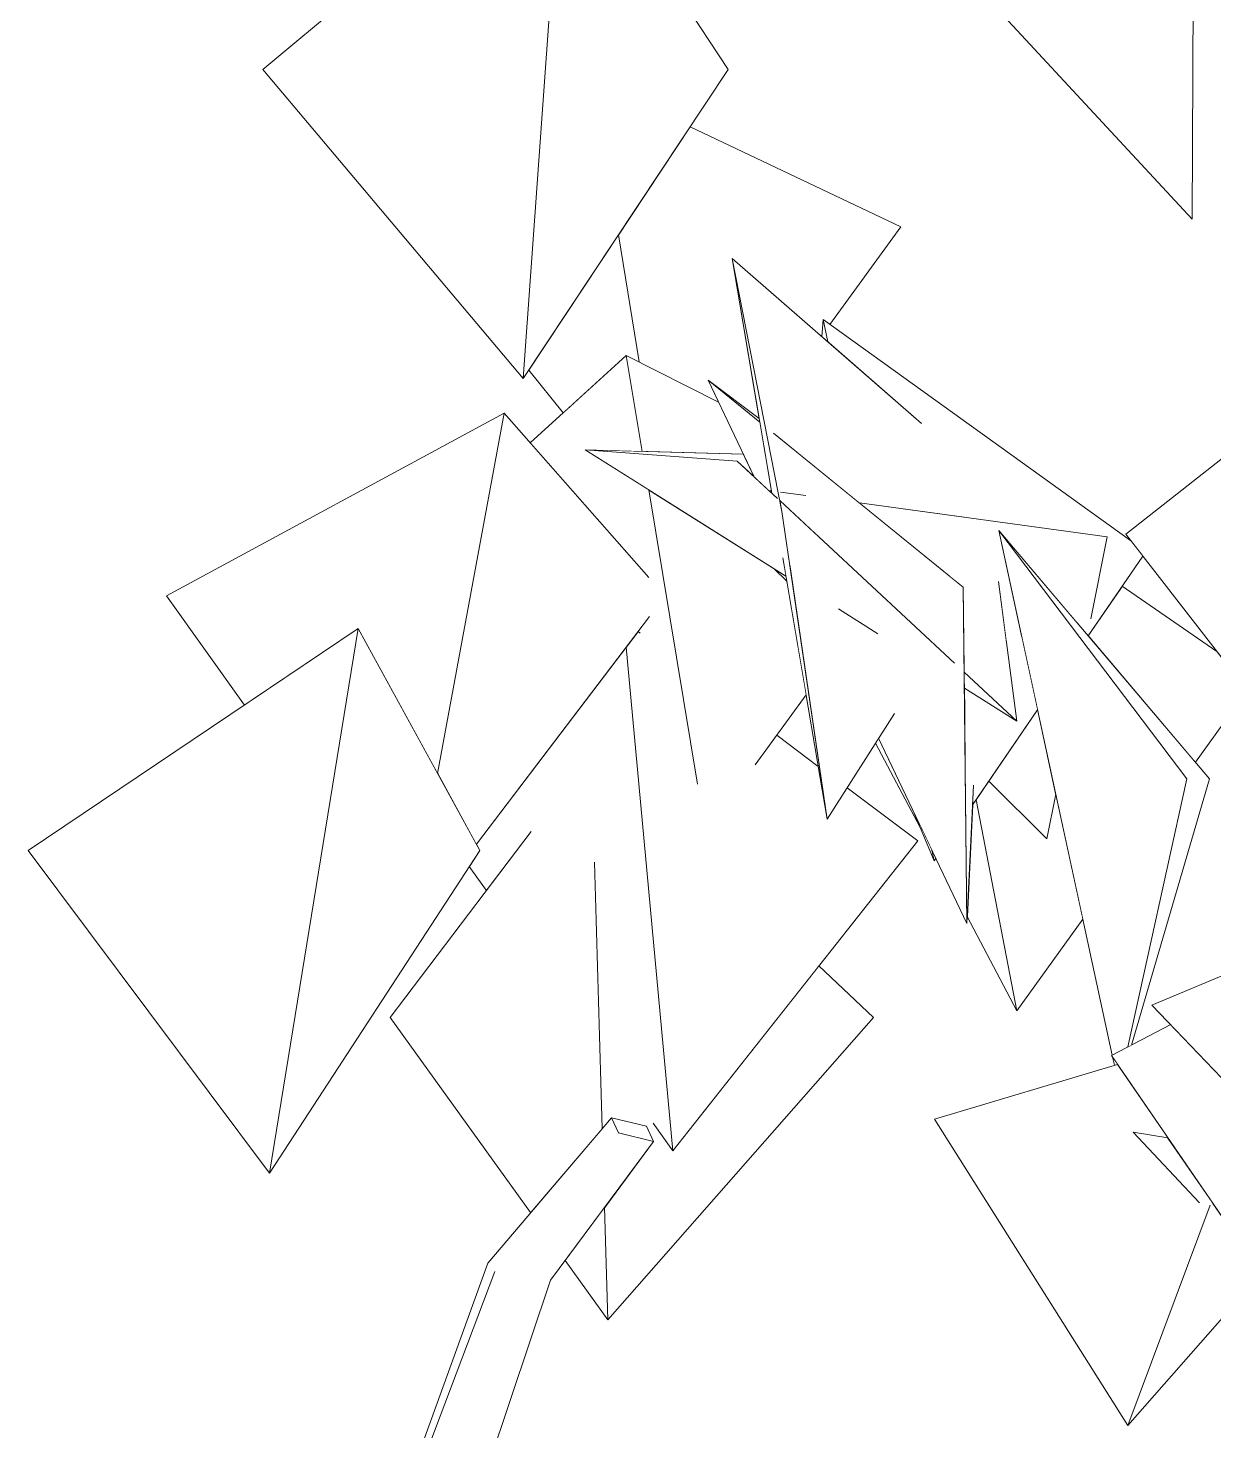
# Model space of a CAD drawing. Header units: millimetres. Extents: x -9413 to 8527, y -300 to 11224.
# Drawn here: x -4591 to -3743, y 2389 to 3392 of the extents above; entities that cross this region are included whole.
import ezdxf

# ---------------------------------------------------------------- set-up
doc = ezdxf.new("R2010")
doc.units = ezdxf.units.MM
doc.header["$MEASUREMENT"] = 0
doc.linetypes.add('Wipeout_Contour', pattern=[1000, 0, -1000])
doc.layers.add('Interior - Furniture', color=7, linetype='Continuous')
doc.layers.add('Interior - Furniture _Pen_No__4', color=7, linetype='Continuous', lineweight=20, true_color=0x029e21)

# ---------------------------------------------------------------- blocks, each defined once
blk = doc.blocks.new('Section Elem_40_6')
at = {"color": 254, "linetype": 'Wipeout_Contour', "lineweight": 0, "ltscale": 16330.433378}
blk.add_wipeout([(-4236.9, 3141.3), (-4208.2, 3541.2), (-4423, 3362.2)], dxfattribs=at).dxf.layer = 'Interior - Furniture'
at = {"color": 254, "linetype": 'Wipeout_Contour', "lineweight": 0, "ltscale": 15453.219366}
blk.add_wipeout([(-3758.6, 3255.1), (-3757.9, 3472.1), (-4026.5, 3544.1)], dxfattribs=at).dxf.layer = 'Interior - Furniture'
at = {"color": 254, "linetype": 'Wipeout_Contour', "lineweight": 0, "ltscale": 15369.519211}
blk.add_wipeout([(-4023.4, 3171.1), (-4019.2, 3167.4), (-4022.5, 3183.4)], dxfattribs=at).dxf.layer = 'Interior - Furniture'
at = {"color": 254, "linetype": 'Wipeout_Contour', "lineweight": 0, "ltscale": 15410.757676}
blk.add_wipeout([(-4104.7, 3140), (-4067.7, 3110), (-4068.2, 3112.5)], dxfattribs=at).dxf.layer = 'Interior - Furniture'
at = {"color": 254, "linetype": 'Wipeout_Contour', "lineweight": 0, "ltscale": 26397.247715}
blk.add_wipeout([(-4250.6, 3116.3), (-4492, 2985.7), (-4436.2, 2907.7), (-4354.8, 2962.4), (-4298.1, 2858.8)], dxfattribs=at).dxf.layer = 'Interior - Furniture'
at = {"color": 254, "linetype": 'Wipeout_Contour', "lineweight": 0, "ltscale": 15253.001945}
blk.add_wipeout([(-4059.4, 3060.8), (-4061.3, 3061.1), (-4059.1, 3059.1)], dxfattribs=at).dxf.layer = 'Interior - Furniture'
at = {"color": 254, "linetype": 'Wipeout_Contour', "lineweight": 0, "ltscale": 15199.779343}
blk.add_wipeout([(-4052.9, 3059.9), (-4035.6, 3050.2), (-4034.8, 3057.5)], dxfattribs=at).dxf.layer = 'Interior - Furniture'
at = {"color": 254, "linetype": 'Wipeout_Contour', "lineweight": 0, "ltscale": 15125.309928}
blk.add_wipeout([(-4057.4, 3005.1), (-4048.4, 2996.3), (-4049.1, 2999.9)], dxfattribs=at).dxf.layer = 'Interior - Furniture'
at = {"color": 254, "linetype": 'Wipeout_Contour', "lineweight": 0, "ltscale": 14540.910323}
blk.add_wipeout([(-3958.1, 2832), (-3943.2, 2796.2), (-3944.8, 2804)], dxfattribs=at).dxf.layer = 'Interior - Furniture'
at = {"color": 254, "linetype": 'Wipeout_Contour', "lineweight": 0, "ltscale": 13936.397008}
blk.add_wipeout([(-3815.6, 2656), (-3814.3, 2650.2), (-3812, 2650.8)], dxfattribs=at).dxf.layer = 'Interior - Furniture'
at = {"color": 254, "linetype": 'Wipeout_Contour', "lineweight": 0, "ltscale": 27022.977122}
blk.add_wipeout([(-3745.9, 2550), (-3804.7, 2392.5), (-3658.9, 2558.6), (-3686.8, 2587.8), (-3723.3, 2521.3), (-3743.9, 2551.3)], dxfattribs=at).dxf.layer = 'Interior - Furniture'
at = {"color": 254, "linetype": 'Wipeout_Contour', "lineweight": 0, "ltscale": 19651.216889}
blk.add_wipeout([(-4412.3, 2093.4), (-4412.2, 2093.5), (-4257.1, 2502.6), (-4262.2, 2508.7)], dxfattribs=at).dxf.layer = 'Interior - Furniture'
at = {"layer": 'Interior - Furniture _Pen_No__4', "linetype": 'Continuous'}
blk.add_line((-3758.6, 3255.1), (-3757.9, 3472.1), dxfattribs=at)
at = {"color": 254, "linetype": 'Wipeout_Contour', "lineweight": 0, "ltscale": 49355.436189}
blk.add_wipeout([(-3802.8, 3025.4), (-4022.5, 3183.4), (-4019.2, 3167.4), (-3952.3, 3109), (-3916.5, 3041.2), (-3819.5, 3027.9), (-3831.1, 2969.5), (-3841.1, 2966.8), (-3833, 2957.2), (-3794, 3014.2)], dxfattribs=at).dxf.layer = 'Interior - Furniture'
at = {"color": 254, "linetype": 'Wipeout_Contour', "lineweight": 0, "ltscale": 25558.498052}
blk.add_wipeout([(-4104.7, 3140), (-4071.8, 3070.9), (-4061.3, 3061.1), (-4059.4, 3060.8), (-4067.7, 3110)], dxfattribs=at).dxf.layer = 'Interior - Furniture'
at = {"color": 254, "linetype": 'Wipeout_Contour', "lineweight": 0, "ltscale": 25762.539019}
blk.add_wipeout([(-4298.1, 2858.8), (-4270.4, 2808.3), (-4146.6, 2970.9), (-4147.2, 2999), (-4250.6, 3116.3)], dxfattribs=at).dxf.layer = 'Interior - Furniture'
at = {"color": 254, "linetype": 'Wipeout_Contour', "lineweight": 0, "ltscale": 15759.475264}
blk.add_wipeout([(-4418.3, 2573.1), (-4354.8, 2962.4), (-4590.9, 2803.8)], dxfattribs=at).dxf.layer = 'Interior - Furniture'
at = {"color": 254, "linetype": 'Wipeout_Contour', "lineweight": 0, "ltscale": 19557.429407}
blk.add_wipeout([(-3985.1, 2880.5), (-3953.2, 2820.1), (-3958.1, 2832), (-3982.9, 2884)], dxfattribs=at).dxf.layer = 'Interior - Furniture'
at = {"color": 254, "linetype": 'Wipeout_Contour', "lineweight": 0, "ltscale": 14507.712224}
blk.add_wipeout([(-3941.9, 2798), (-3944.8, 2804), (-3943.2, 2796.2)], dxfattribs=at).dxf.layer = 'Interior - Furniture'
at = {"color": 254, "linetype": 'Wipeout_Contour', "lineweight": 0, "ltscale": 32128.951256}
blk.add_wipeout([(-3812, 2650.8), (-3942.9, 2611.6), (-3804.7, 2392.5), (-3745.9, 2550), (-3753.4, 2551.7), (-3800.9, 2602.3), (-3776.1, 2598.3)], dxfattribs=at).dxf.layer = 'Interior - Furniture'
at = {"color": 254, "linetype": 'Wipeout_Contour', "lineweight": 0, "ltscale": 14784.587385}
blk.add_wipeout([(-4173.9, 2612.6), (-4262.2, 2508.7), (-4168.9, 2601.8)], dxfattribs=at).dxf.layer = 'Interior - Furniture'
at = {"color": 254, "linetype": 'Wipeout_Contour', "lineweight": 0, "ltscale": 14722.294831}
blk.add_wipeout([(-4416.9, 2081), (-4217.5, 2496.5), (-4257.1, 2502.6)], dxfattribs=at).dxf.layer = 'Interior - Furniture'
at = {"layer": 'Interior - Furniture _Pen_No__4', "linetype": 'Continuous'}
for p, q in [((-4492, 2985.7), (-4250.6, 3116.3)), ((-4436.2, 2907.7), (-4492, 2985.7))]:
    blk.add_line(p, q, dxfattribs=at)
at = {"color": 254, "linetype": 'Wipeout_Contour', "lineweight": 0, "ltscale": 16068.902632}
blk.add_wipeout([(-4236.9, 3141.3), (-4090.3, 3362.2), (-4208.2, 3541.2)], dxfattribs=at).dxf.layer = 'Interior - Furniture'
at = {"color": 254, "linetype": 'Wipeout_Contour', "lineweight": 0, "ltscale": 20541.730419}
blk.add_wipeout([(-4079.5, 3087), (-4192.6, 3090.2), (-4084, 3082.2), (-4071.8, 3070.9)], dxfattribs=at).dxf.layer = 'Interior - Furniture'
at = {"color": 254, "linetype": 'Wipeout_Contour', "lineweight": 0, "ltscale": 23900.091472}
blk.add_wipeout([(-3808.8, 2992.6), (-3833, 2957.2), (-3756.4, 2866.8), (-3719.5, 2918.2), (-3741, 2945.9)], dxfattribs=at).dxf.layer = 'Interior - Furniture'
at = {"color": 254, "linetype": 'Wipeout_Contour', "lineweight": 0, "ltscale": 38866.839258}
blk.add_wipeout([(-3884, 2896.2), (-3921.5, 2919.8), (-3920.9, 2861.2), (-3914.9, 2850.5), (-3915.6, 2836.5), (-3869.2, 2904.3), (-3880.4, 2956.4), (-3891.6, 2953.4)], dxfattribs=at).dxf.layer = 'Interior - Furniture'
at = {"color": 254, "linetype": 'Wipeout_Contour', "lineweight": 0, "ltscale": 14797.443513}
blk.add_wipeout([(-4262.2, 2508.7), (-4257.1, 2502.6), (-4168.9, 2601.8)], dxfattribs=at).dxf.layer = 'Interior - Furniture'
at = {"color": 254, "linetype": 'Wipeout_Contour', "lineweight": 0, "ltscale": 24347.496871}
blk.add_wipeout([(-4217.5, 2496.5), (-4416.9, 2081), (-4407.2, 2079.3), (-4392.7, 2085.3), (-4352, 2094.5)], dxfattribs=at).dxf.layer = 'Interior - Furniture'
at = {"layer": 'Interior - Furniture _Pen_No__4', "linetype": 'Continuous'}
for p, q in [((-4423, 3362.2), (-4208.2, 3541.2)), ((-4090.3, 3362.2), (-4208.2, 3541.2)), ((-4412.3, 2093.4), (-4262.2, 2508.7))]:
    blk.add_line(p, q, dxfattribs=at)
at = {"color": 254, "linetype": 'Wipeout_Contour', "lineweight": 0, "ltscale": 26233.992876}
blk.add_wipeout([(-4168.9, 3243.8), (-4233, 3147.1), (-4208.4, 3116.6), (-4163.2, 3157.7), (-4153.9, 3153)], dxfattribs=at).dxf.layer = 'Interior - Furniture'
at = {"color": 254, "linetype": 'Wipeout_Contour', "lineweight": 0, "ltscale": 44167.31184}
blk.add_wipeout([(-3819.5, 3027.9), (-3996.6, 3052.2), (-3932.3, 3000), (-3897.2, 2996.1), (-3891.6, 2953.4), (-3880.4, 2956.4), (-3896.9, 3032.6), (-3841.1, 2966.8), (-3831.1, 2969.5)], dxfattribs=at).dxf.layer = 'Interior - Furniture'
at = {"color": 254, "linetype": 'Wipeout_Contour', "lineweight": 0, "ltscale": 19185.559965}
blk.add_wipeout([(-3919.5, 2756.4), (-3884, 2689.1), (-3913.2, 2840), (-3915.6, 2836.5)], dxfattribs=at).dxf.layer = 'Interior - Furniture'
at = {"color": 254, "linetype": 'Wipeout_Contour', "lineweight": 0, "ltscale": 14742.314205}
blk.add_wipeout([(-4168.9, 2601.8), (-4257.1, 2502.6), (-4143.7, 2595.6)], dxfattribs=at).dxf.layer = 'Interior - Furniture'
at = {"color": 254, "linetype": 'Wipeout_Contour', "lineweight": 0, "ltscale": 62065.262403}
blk.add_wipeout([(-4168.9, 3243.8), (-4153.9, 3153), (-4097.2, 3124.3), (-4104.7, 3140), (-4068.2, 3112.5), (-4087.6, 3227), (-4023.8, 3171.4), (-4023.4, 3172.1), (-4022.5, 3183.4), (-4017.7, 3179.9), (-3966.9, 3249.7), (-4117.6, 3321.1)], dxfattribs=at).dxf.layer = 'Interior - Furniture'
at = {"color": 254, "linetype": 'Wipeout_Contour', "lineweight": 0, "ltscale": 28687.802894}
blk.add_wipeout([(-3913.2, 2840), (-3884, 2689.1), (-3836.9, 2754.7), (-3856.1, 2843.9), (-3862.5, 2812.1), (-3904.1, 2853.3)], dxfattribs=at).dxf.layer = 'Interior - Furniture'
at = {"color": 254, "linetype": 'Wipeout_Contour', "lineweight": 0, "ltscale": 14728.378731}
blk.add_wipeout([(-4257.1, 2502.6), (-4217.5, 2496.5), (-4143.7, 2595.6)], dxfattribs=at).dxf.layer = 'Interior - Furniture'
at = {"layer": 'Interior - Furniture _Pen_No__4', "linetype": 'Continuous'}
for p, q in [((-4026.5, 3544.1), (-3758.6, 3255.1)), ((-3966.9, 3249.7), (-4117.6, 3321.1)), ((-4416.9, 2081), (-4257.1, 2502.6)), ((-4352, 2094.5), (-4217.5, 2496.5))]:
    blk.add_line(p, q, dxfattribs=at)
at = {"color": 254, "linetype": 'Wipeout_Contour', "lineweight": 0, "ltscale": 19243.033761}
blk.add_wipeout([(-3869.2, 2904.3), (-3904.1, 2853.3), (-3862.5, 2812.1), (-3856.1, 2843.9)], dxfattribs=at).dxf.layer = 'Interior - Furniture'
at = {"color": 254, "linetype": 'Wipeout_Contour', "lineweight": 0, "ltscale": 14485.570159}
blk.add_wipeout([(-3920.9, 2861.2), (-3919.8, 2751.4), (-3914.9, 2850.5)], dxfattribs=at).dxf.layer = 'Interior - Furniture'
at = {"color": 254, "linetype": 'Wipeout_Contour', "lineweight": 0, "ltscale": 19627.355228}
blk.add_wipeout([(-4143.7, 2595.6), (-4148.7, 2606.5), (-4173.9, 2612.6), (-4168.9, 2601.8)], dxfattribs=at).dxf.layer = 'Interior - Furniture'
at = {"color": 254, "linetype": 'Wipeout_Contour', "lineweight": 0, "ltscale": 19541.091076}
blk.add_wipeout([(-4207, 2510.6), (-4176.4, 2468.1), (-4178.7, 2548.6), (-4183.5, 2542.1)], dxfattribs=at).dxf.layer = 'Interior - Furniture'
at = {"color": 254, "linetype": 'Wipeout_Contour', "lineweight": 0, "ltscale": 59741.765537}
blk.add_wipeout([(-3922.3, 2991.9), (-4057.9, 3102), (-4039, 3058), (-4034.8, 3057.5), (-4035.6, 3050.2), (-4026.2, 3028.5), (-3928.6, 2937.6), (-3983.3, 2958.6), (-4000.9, 2969.7), (-3971.6, 2901.7), (-3982.9, 2884), (-3919.8, 2751.4)], dxfattribs=at).dxf.layer = 'Interior - Furniture'
at = {"color": 254, "linetype": 'Wipeout_Contour', "lineweight": 0, "ltscale": 45400.573202}
blk.add_wipeout([(-4267.9, 2803.8), (-4275.5, 2792.3), (-4263.3, 2775.3), (-4231.4, 2817.4), (-4186, 2795.2), (-4144, 2608.7), (-4129.9, 2589), (-4163.2, 2949.2), (-4270.4, 2808.3)], dxfattribs=at).dxf.layer = 'Interior - Furniture'
at = {"layer": 'Interior - Furniture _Pen_No__4', "linetype": 'Continuous'}
for p, q in [((-3919.8, 2751.4), (-3914.9, 2850.5)), ((-3944.8, 2804), (-3943.2, 2796.2)), ((-3943.2, 2796.2), (-3941.9, 2798))]:
    blk.add_line(p, q, dxfattribs=at)
at = {"color": 254, "linetype": 'Wipeout_Contour', "lineweight": 0, "ltscale": 25491.649869}
blk.add_wipeout([(-4084, 3082.2), (-4192.6, 3090.2), (-4049.1, 2999.9), (-4051.3, 3013), (-4055.2, 3055.5)], dxfattribs=at).dxf.layer = 'Interior - Furniture'
at = {"color": 254, "linetype": 'Wipeout_Contour', "lineweight": 0, "ltscale": 24536.138129}
blk.add_wipeout([(-3932.3, 3000), (-3922.3, 2991.9), (-3921.7, 2931.2), (-3884, 2896.2), (-3897.2, 2996.1)], dxfattribs=at).dxf.layer = 'Interior - Furniture'
at = {"color": 254, "linetype": 'Wipeout_Contour', "lineweight": 0, "ltscale": 54759.16405}
blk.add_wipeout([(-4154.8, 2960.2), (-4163.2, 2949.2), (-4129.9, 2589), (-3954.9, 2810.7), (-4005.4, 2848.5), (-4019.6, 2826.2), (-4026, 2863.8), (-4055.7, 2886.1), (-4071, 2865), (-4112.2, 2851.3), (-4153.4, 2959.2)], dxfattribs=at).dxf.layer = 'Interior - Furniture'
at = {"color": 254, "linetype": 'Wipeout_Contour', "lineweight": 0, "ltscale": 30007.075836}
blk.add_wipeout([(-4231.4, 2817.4), (-4332.1, 2684.4), (-4231.6, 2544.8), (-4196.7, 2585.9), (-4180.4, 2605), (-4186, 2795.2)], dxfattribs=at).dxf.layer = 'Interior - Furniture'
at = {"layer": 'Interior - Furniture _Pen_No__4', "linetype": 'Continuous'}
blk.add_line((-3943.2, 2796.2), (-3958.1, 2832), dxfattribs=at)
at = {"color": 254, "linetype": 'Wipeout_Contour', "lineweight": 0, "ltscale": 51431.901544}
blk.add_wipeout([(-4163.2, 3157.7), (-4231.9, 3095.2), (-4147.2, 2999), (-4146.6, 2970.9), (-4154.8, 2960.2), (-4153.4, 2959.2), (-4112.2, 2851.3), (-4147.2, 3061.6), (-4192.6, 3090.2), (-4151.8, 3089)], dxfattribs=at).dxf.layer = 'Interior - Furniture'
at = {"color": 254, "linetype": 'Wipeout_Contour', "lineweight": 0, "ltscale": 30048.353353}
blk.add_wipeout([(-3928.6, 2937.6), (-4053.5, 3053.9), (-4052, 3046.1), (-4046.5, 3008.5), (-4011.5, 2976.3), (-3983.3, 2958.6)], dxfattribs=at).dxf.layer = 'Interior - Furniture'
at = {"color": 254, "linetype": 'Wipeout_Contour', "lineweight": 0, "ltscale": 15486.382863}
blk.add_wipeout([(-4418.3, 2573.1), (-4267.9, 2803.8), (-4354.8, 2962.4)], dxfattribs=at).dxf.layer = 'Interior - Furniture'
at = {"color": 254, "linetype": 'Wipeout_Contour', "lineweight": 0, "ltscale": 14629.828839}
blk.add_wipeout([(-3884, 2896.2), (-3921.7, 2931.2), (-3921.5, 2919.8)], dxfattribs=at).dxf.layer = 'Interior - Furniture'
at = {"color": 254, "linetype": 'Wipeout_Contour', "lineweight": 0, "ltscale": 53851.946793}
blk.add_wipeout([(-4144, 2608.7), (-4186, 2795.2), (-4180.4, 2605), (-4173.9, 2612.6), (-4148.7, 2606.5), (-4143.7, 2595.6), (-4178.7, 2548.6), (-4176.4, 2468.1), (-3986.6, 2684.4), (-4025.6, 2721.2), (-4129.9, 2589)], dxfattribs=at).dxf.layer = 'Interior - Furniture'
at = {"layer": 'Interior - Furniture _Pen_No__4', "linetype": 'Continuous'}
for p, q in [((-4208.2, 3541.2), (-4236.9, 3141.3)), ((-4236.9, 3141.3), (-4423, 3362.2)), ((-4208.4, 3116.6), (-4233, 3147.1)), ((-4250.6, 3116.3), (-4298.1, 2858.8)), ((-3919.8, 2751.4), (-3922.3, 2991.9)), ((-4590.9, 2803.8), (-4354.8, 2962.4)), ((-4354.8, 2962.4), (-4418.3, 2573.1)), ((-4267.9, 2803.8), (-4354.8, 2962.4)), ((-4153.3, 2959.1), (-4154.8, 2960.2)), ((-4332.1, 2684.4), (-4231.3, 2817.4)), ((-4129.9, 2589), (-3954.9, 2810.7)), ((-4418.3, 2573.1), (-4590.9, 2803.8)), ((-4418.3, 2573.1), (-4267.9, 2803.8)), ((-4263.3, 2775.3), (-4275.5, 2792.3)), ((-4186, 2795.4), (-4180.4, 2605)), ((-3986.6, 2684.4), (-4025.6, 2721.2)), ((-4231.6, 2544.8), (-4332.1, 2684.4)), ((-4176.4, 2468.1), (-3986.6, 2684.4)), ((-4262.2, 2508.7), (-4173.9, 2612.6)), ((-4148.7, 2606.5), (-4173.9, 2612.6)), ((-4173.9, 2612.6), (-4168.9, 2601.8)), ((-4129.9, 2589), (-4144.1, 2608.8)), ((-4168.9, 2601.8), (-4143.7, 2595.6)), ((-4143.7, 2595.6), (-4148.7, 2606.5)), ((-4217.5, 2496.5), (-4143.7, 2595.6)), ((-4178.7, 2548.6), (-4176.4, 2468.1)), ((-4176.4, 2468.1), (-4207, 2510.6))]:
    blk.add_line(p, q, dxfattribs=at)
at = {"color": 254, "linetype": 'Wipeout_Contour', "lineweight": 0, "ltscale": 20668.214268}
blk.add_wipeout([(-4163.2, 3157.7), (-4151.8, 3089), (-4079.5, 3087), (-4097.2, 3124.3)], dxfattribs=at).dxf.layer = 'Interior - Furniture'
at = {"color": 254, "linetype": 'Wipeout_Contour', "lineweight": 0, "ltscale": 30200.699291}
blk.add_wipeout([(-4057.4, 3005.1), (-4147.2, 3061.6), (-4112.2, 2851.3), (-4071, 2865), (-4034.7, 2915.1), (-4048.4, 2996.3)], dxfattribs=at).dxf.layer = 'Interior - Furniture'
at = {"color": 254, "linetype": 'Wipeout_Contour', "lineweight": 0, "ltscale": 23658.302272}
blk.add_wipeout([(-3746.4, 2855), (-3896.9, 3032.6), (-3762.4, 2855), (-3804.6, 2663.2), (-3802.1, 2664.5)], dxfattribs=at).dxf.layer = 'Interior - Furniture'
at = {"layer": 'Interior - Furniture _Pen_No__4', "linetype": 'Continuous'}
for p, q in [((-4168.9, 3243.8), (-4153.9, 3153)), ((-4231.9, 3095.2), (-4163.2, 3157.7)), ((-4097.2, 3124.3), (-4163.2, 3157.7)), ((-4163.2, 3157.7), (-4151.8, 3089)), ((-4147.2, 2999), (-4250.6, 3116.3)), ((-4147.2, 3061.6), (-4112.2, 2851.2)), ((-4270.4, 2808.3), (-4146.6, 2970.9)), ((-4163.2, 2949.2), (-4129.9, 2589))]:
    blk.add_line(p, q, dxfattribs=at)
at = {"color": 254, "linetype": 'Wipeout_Contour', "lineweight": 0, "ltscale": 50645.428745}
blk.add_wipeout([(-4087.6, 3227), (-4053.5, 3053.9), (-4026.2, 3028.5), (-4035.6, 3050.2), (-4052.9, 3059.9), (-4039, 3058), (-4057.9, 3102), (-3996.6, 3052.2), (-3916.5, 3041.2), (-3952.3, 3109)], dxfattribs=at).dxf.layer = 'Interior - Furniture'
at = {"color": 254, "linetype": 'Wipeout_Contour', "lineweight": 0, "ltscale": 18954.908064}
blk.add_wipeout([(-3896.9, 3032.6), (-3815.9, 2657.3), (-3804.6, 2663.2), (-3762.4, 2855)], dxfattribs=at).dxf.layer = 'Interior - Furniture'
at = {"color": 254, "linetype": 'Wipeout_Contour', "lineweight": 0, "ltscale": 24852.634237}
blk.add_wipeout([(-4046.5, 3008.5), (-4019.6, 2826.2), (-3971.6, 2901.7), (-4000.9, 2969.7), (-4011.5, 2976.3)], dxfattribs=at).dxf.layer = 'Interior - Furniture'
at = {"layer": 'Interior - Furniture _Pen_No__4', "linetype": 'Continuous'}
for p, q in [((-3819.5, 3027.9), (-3996.6, 3052.2)), ((-3831.1, 2969.4), (-3819.5, 3027.9)), ((-3884, 2896.2), (-3897.2, 2996.1)), ((-4011.5, 2976.4), (-3983.3, 2958.6)), ((-3884, 2896.2), (-3921.7, 2931.2)), ((-3921.5, 2919.8), (-3884, 2896.2)), ((-3915.6, 2836.5), (-3869.2, 2904.3)), ((-3953.2, 2820.1), (-3985.1, 2880.5)), ((-3982.9, 2884), (-3919.8, 2751.4)), ((-3904.1, 2853.3), (-3862.5, 2812.1)), ((-3954.9, 2810.7), (-4005.4, 2848.5)), ((-3913.2, 2840), (-3884, 2689.1)), ((-3862.5, 2812.1), (-3856.1, 2843.9)), ((-3884, 2689.1), (-3919.5, 2756.4)), ((-3884, 2689.1), (-3836.9, 2754.7))]:
    blk.add_line(p, q, dxfattribs=at)
at = {"color": 254, "linetype": 'Wipeout_Contour', "lineweight": 0, "ltscale": 30399.956671}
blk.add_wipeout([(-4087.6, 3227), (-4059.1, 3059.1), (-4055.2, 3055.5), (-4051.3, 3013), (-4019.6, 2826.2), (-4052, 3046.1)], dxfattribs=at).dxf.layer = 'Interior - Furniture'
at = {"color": 254, "linetype": 'Wipeout_Contour', "lineweight": 0, "ltscale": 23614.85084}
blk.add_wipeout([(-3621.5, 3175.2), (-3806.2, 3029.9), (-3660.9, 2842.8), (-3659.8, 2901.3), (-3627.2, 2874)], dxfattribs=at).dxf.layer = 'Interior - Furniture'
at = {"color": 254, "linetype": 'Wipeout_Contour', "lineweight": 0, "ltscale": 18279.670146}
blk.add_wipeout([(-3816.3, 2657.1), (-3723.3, 2521.3), (-3686.8, 2587.8), (-3774, 2679.2)], dxfattribs=at).dxf.layer = 'Interior - Furniture'
at = {"layer": 'Interior - Furniture _Pen_No__4', "linetype": 'Continuous'}
for p, q in [((-4236.9, 3141.3), (-4090.3, 3362.2)), ((-4017.7, 3179.9), (-3966.9, 3249.7)), ((-3952.2, 3109), (-4087.6, 3227)), ((-4052, 3046.1), (-4087.6, 3227)), ((-4087.6, 3227), (-4059.1, 3059.1)), ((-4023.4, 3171.1), (-4022.5, 3183.4)), ((-3802.8, 3025.4), (-4022.5, 3183.4)), ((-4022.5, 3183.4), (-4019.2, 3167.4)), ((-4023.8, 3171.4), (-4023.4, 3172.1)), ((-3806.2, 3029.9), (-3621.5, 3175.2)), ((-4068.2, 3112.5), (-4104.7, 3140)), ((-4067.7, 3110), (-4104.7, 3140)), ((-4104.7, 3140), (-4071.8, 3070.9)), ((-3922.3, 2991.9), (-4057.9, 3102)), ((-4079.5, 3087), (-4192.6, 3090.2)), ((-4084, 3082.2), (-4192.6, 3090.2)), ((-4192.6, 3090.2), (-4049.1, 2999.9)), ((-4055.2, 3055.5), (-4084, 3082.2)), ((-4059.4, 3060.8), (-4061.3, 3061.1)), ((-4034.8, 3057.5), (-4052.9, 3060)), ((-3928.5, 2937.6), (-4053.5, 3053.9)), ((-4019.6, 2826.2), (-4052, 3046.1)), ((-3746.4, 2855), (-3896.9, 3032.6)), ((-3762.4, 2855), (-3896.9, 3032.6)), ((-3896.9, 3032.6), (-3815.9, 2657.3)), ((-3660.9, 2842.8), (-3806.2, 3029.9)), ((-4051.3, 3013), (-4019.6, 2826.2)), ((-3833, 2957.2), (-3794, 3014.2)), ((-4057.4, 3005.1), (-4048.4, 2996.3)), ((-3741, 2945.9), (-3808.8, 2992.6)), ((-4071.1, 2864.9), (-4034.7, 2915.1)), ((-3756.4, 2866.8), (-3719.5, 2918.2)), ((-4019.6, 2826.2), (-3971.6, 2901.7)), ((-4026, 2863.8), (-4055.7, 2886.1)), ((-3942.9, 2611.6), (-3812, 2650.8)), ((-3815.6, 2656), (-3814.3, 2650.2))]:
    blk.add_line(p, q, dxfattribs=at)
at = {"color": 254, "linetype": 'Wipeout_Contour', "lineweight": 0, "ltscale": 22791.110029}
blk.add_wipeout([(-3800.9, 2602.3), (-3753.4, 2551.7), (-3745.9, 2550), (-3743.9, 2551.3), (-3776.1, 2598.3)], dxfattribs=at).dxf.layer = 'Interior - Furniture'
at = {"layer": 'Interior - Furniture _Pen_No__4', "linetype": 'Continuous'}
blk.add_line((-3804.7, 2392.5), (-3942.9, 2611.6), dxfattribs=at)
at = {"color": 254, "linetype": 'Wipeout_Contour', "lineweight": 0, "ltscale": 72142.877845}
blk.add_wipeout([(-3787.5, 2693.2), (-3578.9, 2474.8), (-3622.9, 2599.6), (-3632.4, 2588.7), (-3628.1, 2579.5), (-3632.7, 2588.4), (-3634.2, 2586.7), (-3634.5, 2591.9), (-3662.8, 2646.5), (-3668.9, 2650), (-3649.5, 2609.7), (-3669.9, 2650.5), (-3712.8, 2675.1), (-3680.6, 2672.1), (-3706.7, 2724.5), (-3707.7, 2726.7)], dxfattribs=at).dxf.layer = 'Interior - Furniture'
at = {"layer": 'Interior - Furniture _Pen_No__4', "linetype": 'Continuous'}
for p, q in [((-3804.6, 2663.2), (-3762.4, 2855)), ((-3802.1, 2664.5), (-3746.4, 2855)), ((-3787.5, 2693.2), (-3707.7, 2726.7)), ((-3578.9, 2474.8), (-3787.5, 2693.2)), ((-3816.3, 2657.1), (-3774, 2679.2)), ((-3723.3, 2521.3), (-3816.3, 2657.1)), ((-3776.1, 2598.3), (-3800.9, 2602.3)), ((-3800.9, 2602.3), (-3753.4, 2551.7)), ((-3804.7, 2392.5), (-3658.9, 2558.6)), ((-3745.9, 2550), (-3804.7, 2392.5))]:
    blk.add_line(p, q, dxfattribs=at)

msp = doc.modelspace()

# ---------------------------------------------------------------- block references
at = {"layer": 'Interior - Furniture'}
msp.add_blockref('Section Elem_40_6', (0, 0), dxfattribs=at)

doc.saveas('drawing.dxf')
